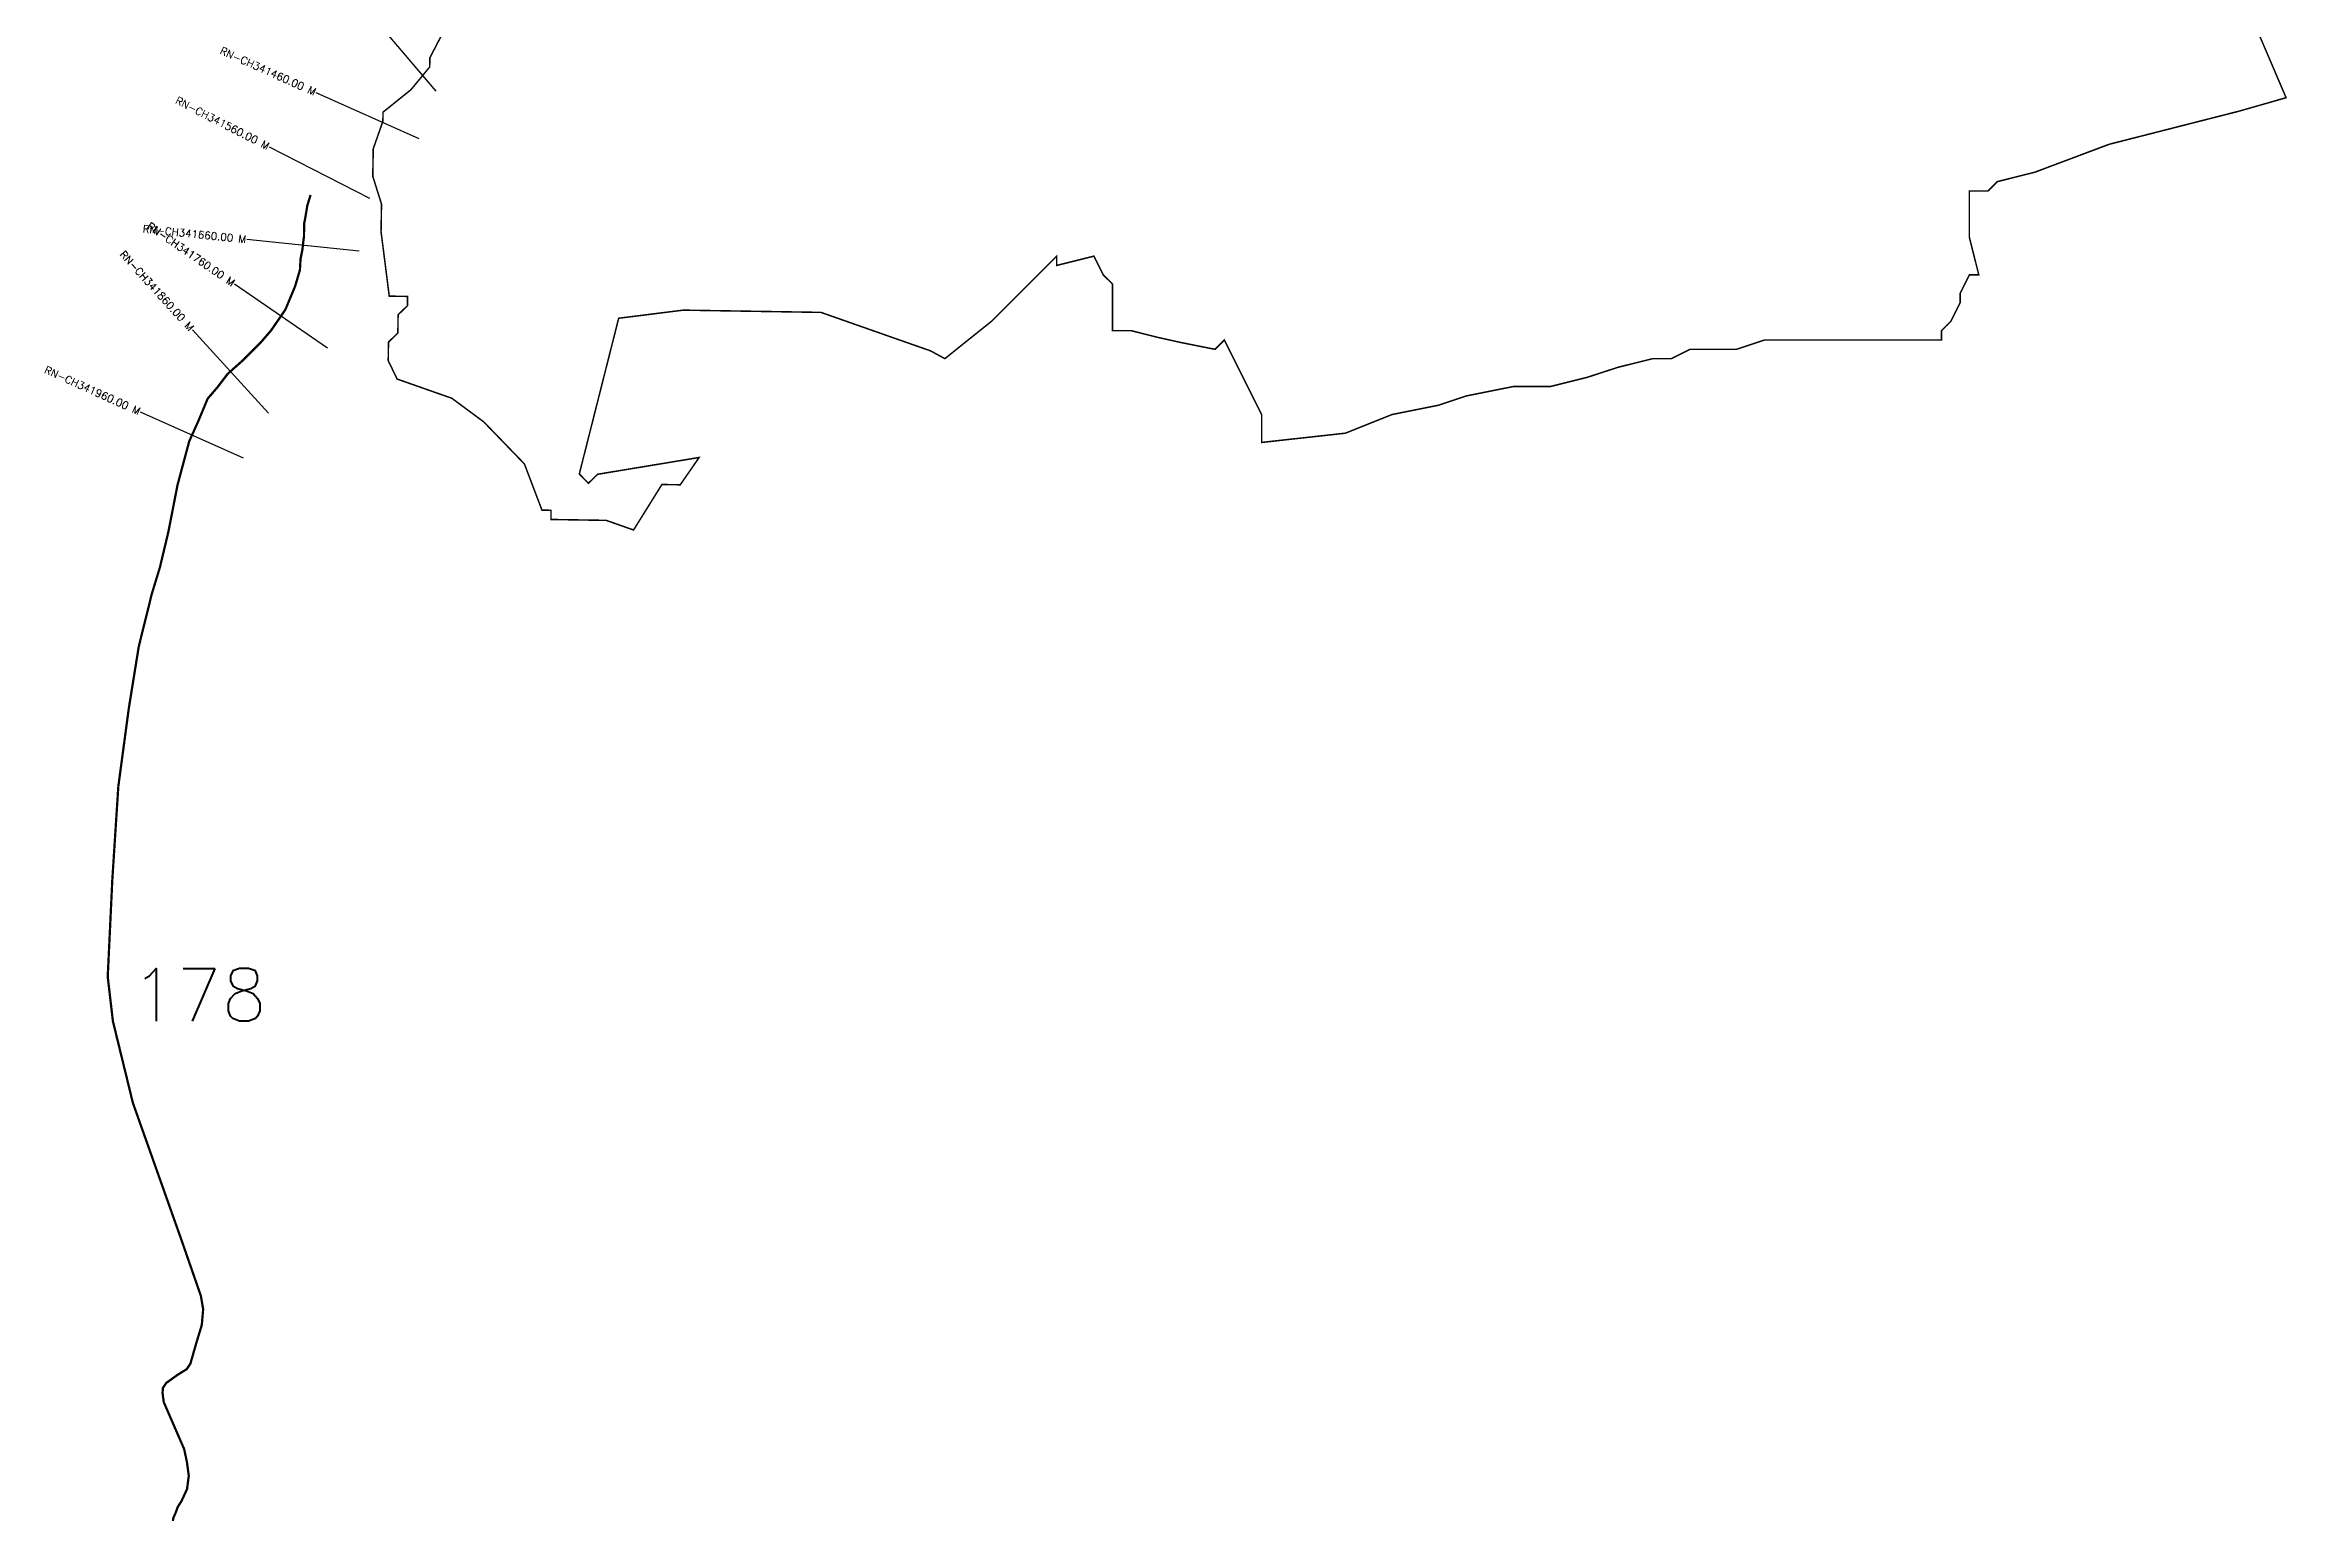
# Model space of a CAD drawing. Header units: metres. Extents: x 290684 to 294110, y 1985959 to 1990467.
# Drawn here: x 291128 to 294110, y 1985959 to 1987923 of the extents above; entities that cross this region are included whole.
import ezdxf
from ezdxf.enums import TextEntityAlignment as Align

# ---------------------------------------------------------------- set-up
doc = ezdxf.new("R2010")
doc.units = ezdxf.units.M
for name, color, linetype in [('CS', 134, 'Continuous'), ('CSMark', 6, 'Continuous'), ('NATURALLY PROTECTED', 3, 'Continuous')]:
    doc.layers.add(name, color=color, linetype=linetype)
doc.styles.get("Standard").update_dxf_attribs({"font": 'simplex.shx'})

msp = doc.modelspace()

# ---------------------------------------------------------------- linework, layer by layer
at = {"color": 6, "const_width": 2, "flags": 128}
msp.add_lwpolyline([(294071.3, 1987939.7), (294108.4, 1987853), (294046.1, 1987835.2), (293873.1, 1987791.1), (293774, 1987753.9), (293724.4, 1987741.5), (293712, 1987729.1), (293687.2, 1987729.1), (293687.2, 1987667.2), (293699.7, 1987617.6), (293687.2, 1987617.6), (293674.9, 1987592.9), (293674.9, 1987580.5), (293662.5, 1987555.7), (293650.1, 1987543.3), (293650.1, 1987530.9), (293414.7, 1987530.9), (293377.6, 1987518.5), (293315.6, 1987518.5), (293290.9, 1987506.1), (293266.1, 1987506.1), (293219.5, 1987494.5), (293179.4, 1987481.4), (293129.8, 1987469), (293080.3, 1987469), (293018.4, 1987456.6), (292981.2, 1987444.2), (292919.3, 1987431.8), (292857.3, 1987407), (292745.9, 1987394.7), (292745.9, 1987431.8), (292696.3, 1987530.9), (292683.9, 1987518.5), (292638.4, 1987527.6), (292609.1, 1987534.1), (292572.4, 1987543.3), (292550.9, 1987543.3), (292547.7, 1987543.3), (292547.7, 1987605.2), (292535.2, 1987617.6), (292522.9, 1987642.4), (292473.3, 1987630), (292473.3, 1987642.4), (292386.6, 1987555.7), (292324.7, 1987506.1), (292305.8, 1987516.4), (292159.9, 1987567.6), (291976.6, 1987570.6), (291890.9, 1987559.8), (291839.9, 1987358.2), (291838.6, 1987352.8), (291850.6, 1987340.4), (291863, 1987352.4), (291997.9, 1987374.7), (291972.8, 1987338.4), (291948.4, 1987338.8), (291910.7, 1987278.3), (291874.3, 1987291.1), (291800.9, 1987292.3), (291800.9, 1987304.5), (291788.9, 1987304.7), (291765.5, 1987366.2), (291711.4, 1987422.1), (291669.1, 1987453.4), (291596.2, 1987479), (291584.4, 1987503.6), (291584.8, 1987528.1), (291597.2, 1987540.1), (291597.6, 1987564.5), (291610, 1987576.5), (291610.2, 1987588.8), (291585.8, 1987589.2), (291574.9, 1987674.9), (291575.5, 1987711.6), (291563.9, 1987748.5), (291564.5, 1987785.1), (291577.3, 1987821.6), (291577.5, 1987833.8), (291614.7, 1987863.7), (291639.6, 1987893.9), (291639.8, 1987906.1), (291665, 1987954.6)], dxfattribs=at)
at = {"layer": 'CS'}
for p, q in [((291648.3, 1987861.7), (291550.9, 1987975.8)), ((291625.4, 1987798.4), (291488.5, 1987859.7)), ((291560.1, 1987719.2), (291426.4, 1987787.3)), ((291545.6, 1987649.2), (291396.4, 1987664.6)), ((291503.5, 1987520), (291379.9, 1987605.1)), ((291425, 1987433.5), (291324, 1987544.4)), ((291391.8, 1987373.6), (291255, 1987435.1))]:
    msp.add_line(p, q, dxfattribs=at)
at = {"layer": 'NATURALLY PROTECTED', "const_width": 3, "flags": 128}
msp.add_lwpolyline([(291481.2, 1987723.8), (291476.8, 1987709.5), (291475.3, 1987700.5), (291473.9, 1987692.2), (291472.6, 1987685.5), (291472.4, 1987668.6), (291471.3, 1987660.3), (291470.4, 1987651.5), (291467.8, 1987638.5), (291467, 1987624), (291460.7, 1987602.6), (291447.6, 1987571.2), (291428.7, 1987543.7), (291414.8, 1987527.5), (291391.4, 1987504.1), (291377.8, 1987492), (291370.9, 1987485.8), (291357.1, 1987467.8), (291344.3, 1987452.9), (291332, 1987423.4), (291319.8, 1987396.3), (291304.3, 1987338.5), (291292, 1987275.6), (291280.8, 1987228.7), (291270, 1987193.3), (291252.7, 1987123.5), (291239.4, 1987041), (291225.5, 1986937.5), (291217.5, 1986813.3), (291211.4, 1986684.3), (291218.3, 1986625.2), (291244.9, 1986516.5), (291309.7, 1986333.7), (291335.3, 1986260), (291338.3, 1986242.4), (291336.5, 1986221.4), (291329.9, 1986199.8), (291321.4, 1986170.1), (291316.4, 1986162.6), (291304.6, 1986155.3), (291289.1, 1986144.2), (291284.8, 1986137.6), (291284.3, 1986131), (291285.9, 1986118.9), (291301.9, 1986082), (291313, 1986056.5), (291316.7, 1986039.2), (291319.2, 1986021), (291316.9, 1986003.3), (291309.4, 1985987.1), (291304.6, 1985979.7), (291301.6, 1985971.4), (291298.7, 1985964.9), (291298, 1985960.8)], dxfattribs=at)

# ---------------------------------------------------------------- texts
at = {"insert": (291242.8, 1986695.5), "char_height": 70, "attachment_point": 1}
msp.add_mtext_dynamic_manual_height_columns('178', width=95.172, gutter_width=1, heights=[0], dxfattribs=at)
at = {"layer": 'CSMark'}
for s, rotation, p in [('RN-CH341460.00 M', 335.8938, (291487.6, 1987860.1)), ('RN-CH341560.00 M', 333.006, (291425.5, 1987787.8)), ('RN-CH341660.00 M', 354.1282, (291395.4, 1987664.7)), ('RN-CH341760.00 M', 325.4353, (291379.1, 1987605.7)), ('RN-CH341860.00 M', 312.3228, (291323.3, 1987545.2)), ('RN-CH341960.00 M', 335.7748, (291254.1, 1987435.5))]:
    msp.add_text(s, height=10, rotation=rotation, dxfattribs=at).set_placement(p, align=Align.MIDDLE_RIGHT)

doc.saveas('drawing.dxf')
